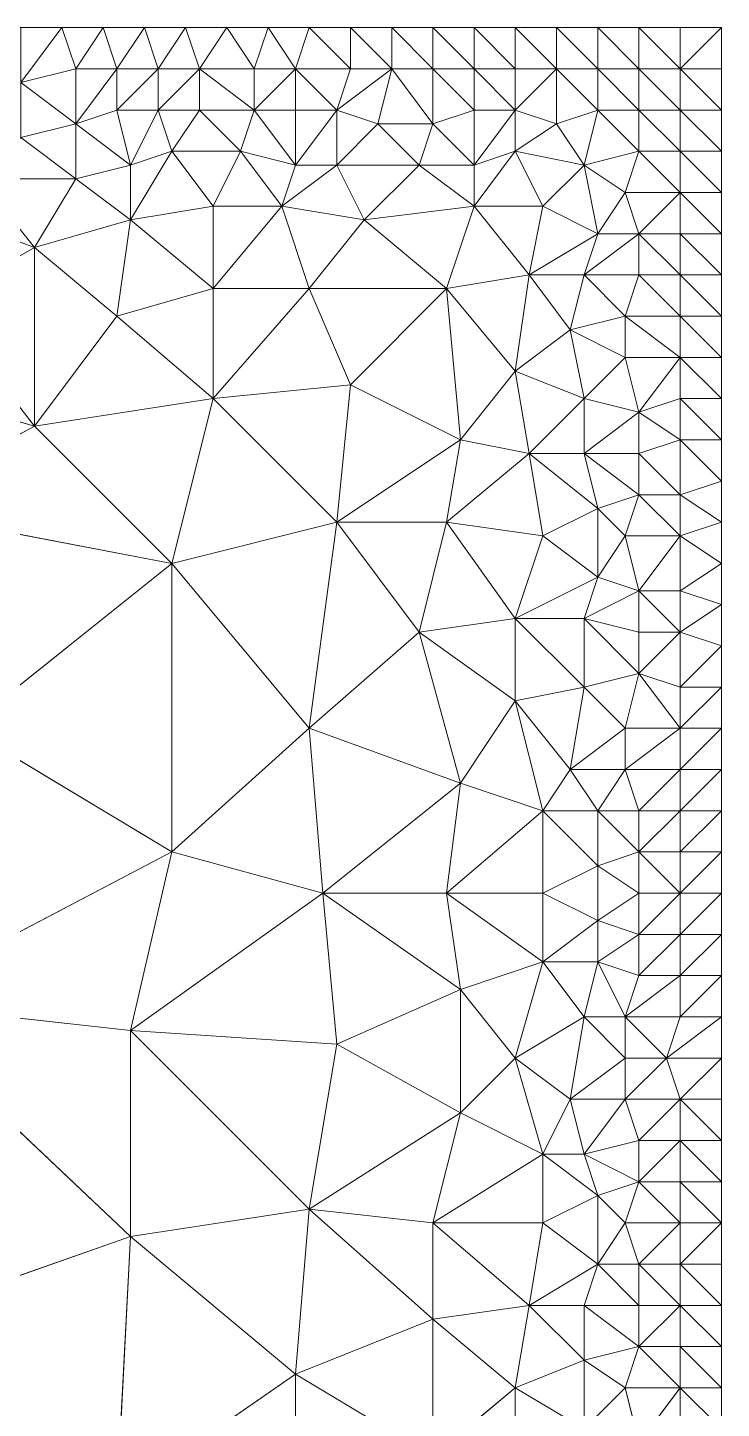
# Model space of a CAD drawing. Header units: metres. Extents: x 0 to 8, y 0 to 4.
# Drawn here: x 7.495 to 8, y 2.995 to 4 of the extents above; entities that cross this region are included whole.
import ezdxf

# ---------------------------------------------------------------- set-up
doc = ezdxf.new("R2010")
doc.units = ezdxf.units.M
doc.header["$MEASUREMENT"] = 0
doc.layers.add('losas-1', color=7, linetype='Continuous', lineweight=0)

msp = doc.modelspace()

# ---------------------------------------------------------------- linework, layer by layer
at = {"layer": 'losas-1'}
for p, q in [((8, 4), (6, 4)), ((7.49, 3.96), (7.52, 4)), ((7.52, 4), (7.53, 3.97)), ((7.53, 3.97), (7.55, 4)), ((7.55, 4), (7.56, 3.97)), ((7.56, 3.97), (7.58, 4)), ((7.58, 4), (7.59, 3.97)), ((7.59, 3.97), (7.61, 4)), ((7.61, 4), (7.62, 3.97)), ((7.62, 3.97), (7.64, 4)), ((7.64, 4), (7.66, 3.97)), ((7.67, 4), (7.66, 3.97)), ((7.67, 4), (7.69, 3.97)), ((7.7, 4), (7.69, 3.97)), ((7.73, 3.97), (7.7, 4)), ((7.76, 3.97), (7.73, 4)), ((7.73, 4), (7.73, 3.97)), ((7.79, 3.97), (7.76, 4)), ((7.76, 4), (7.76, 3.97)), ((7.82, 3.97), (7.79, 4)), ((7.79, 4), (7.79, 3.97)), ((7.85, 3.97), (7.82, 4)), ((7.82, 4), (7.82, 3.97)), ((7.88, 3.97), (7.85, 4)), ((7.85, 4), (7.85, 3.97)), ((7.91, 3.97), (7.88, 4)), ((7.88, 4), (7.88, 3.97)), ((7.94, 3.97), (7.91, 4)), ((7.91, 4), (7.91, 3.97)), ((7.97, 3.97), (7.94, 4)), ((7.94, 4), (7.94, 3.97)), ((7.97, 3.97), (8, 4)), ((7.97, 4), (7.97, 3.97)), ((8, 0), (8, 4)), ((7.49, 3.96), (7.53, 3.97)), ((7.53, 3.97), (7.56, 3.97)), ((7.53, 3.93), (7.53, 3.97)), ((7.56, 3.97), (7.53, 3.93)), ((7.56, 3.97), (7.59, 3.97)), ((7.56, 3.94), (7.56, 3.97)), ((7.59, 3.97), (7.56, 3.94)), ((7.59, 3.97), (7.62, 3.97)), ((7.59, 3.94), (7.59, 3.97)), ((7.62, 3.97), (7.59, 3.94)), ((7.62, 3.97), (7.66, 3.97)), ((7.62, 3.94), (7.62, 3.97)), ((7.62, 3.97), (7.66, 3.94)), ((7.66, 3.97), (7.69, 3.97)), ((7.66, 3.94), (7.66, 3.97)), ((7.69, 3.97), (7.66, 3.94)), ((7.69, 3.97), (7.73, 3.97)), ((7.69, 3.94), (7.69, 3.97)), ((7.69, 3.97), (7.72, 3.94)), ((7.72, 3.94), (7.73, 3.97)), ((7.76, 3.97), (7.72, 3.94)), ((7.73, 3.97), (7.76, 3.97)), ((7.75, 3.93), (7.76, 3.97)), ((7.76, 3.97), (7.79, 3.97)), ((7.76, 3.97), (7.79, 3.93)), ((7.79, 3.97), (7.82, 3.97)), ((7.79, 3.93), (7.79, 3.97)), ((7.79, 3.97), (7.82, 3.94)), ((7.82, 3.97), (7.85, 3.97)), ((7.82, 3.94), (7.82, 3.97)), ((7.82, 3.97), (7.85, 3.94)), ((7.85, 3.97), (7.88, 3.97)), ((7.85, 3.94), (7.85, 3.97)), ((7.88, 3.97), (7.85, 3.94)), ((7.88, 3.97), (7.91, 3.97)), ((7.88, 3.93), (7.88, 3.97)), ((7.88, 3.97), (7.91, 3.94)), ((7.91, 3.97), (7.94, 3.97)), ((7.91, 3.94), (7.91, 3.97)), ((7.91, 3.97), (7.94, 3.94)), ((7.94, 3.97), (7.97, 3.97)), ((7.94, 3.94), (7.94, 3.97)), ((7.94, 3.97), (7.97, 3.94)), ((8, 3.97), (7.97, 3.97)), ((7.97, 3.97), (8, 3.94)), ((7.97, 3.97), (7.97, 3.94)), ((7.49, 3.96), (7.53, 3.93)), ((7.56, 3.94), (7.53, 3.93)), ((7.57, 3.9), (7.56, 3.94)), ((7.59, 3.94), (7.56, 3.94)), ((7.59, 3.94), (7.57, 3.9)), ((7.6, 3.91), (7.59, 3.94)), ((7.62, 3.94), (7.59, 3.94)), ((7.62, 3.94), (7.6, 3.91)), ((7.65, 3.91), (7.62, 3.94)), ((7.66, 3.94), (7.62, 3.94)), ((7.65, 3.91), (7.66, 3.94)), ((7.66, 3.94), (7.69, 3.9)), ((7.69, 3.94), (7.66, 3.94)), ((7.69, 3.9), (7.69, 3.94)), ((7.72, 3.94), (7.69, 3.9)), ((7.72, 3.94), (7.69, 3.94)), ((7.72, 3.9), (7.72, 3.94)), ((7.75, 3.93), (7.72, 3.94)), ((7.82, 3.94), (7.79, 3.93)), ((7.82, 3.9), (7.82, 3.94)), ((7.85, 3.94), (7.82, 3.9)), ((7.85, 3.94), (7.82, 3.94)), ((7.85, 3.91), (7.85, 3.94)), ((7.88, 3.93), (7.85, 3.94)), ((7.91, 3.94), (7.88, 3.93)), ((7.91, 3.94), (7.9, 3.9)), ((7.91, 3.94), (7.94, 3.91)), ((7.94, 3.94), (7.91, 3.94)), ((7.94, 3.91), (7.94, 3.94)), ((7.94, 3.94), (7.97, 3.91)), ((7.97, 3.94), (7.94, 3.94)), ((8, 3.94), (7.97, 3.94)), ((7.97, 3.94), (8, 3.91)), ((7.97, 3.94), (7.97, 3.91)), ((7.53, 3.93), (7.49, 3.92)), ((7.53, 3.93), (7.57, 3.9)), ((7.53, 3.93), (7.53, 3.89)), ((7.75, 3.93), (7.72, 3.9)), ((7.78, 3.9), (7.75, 3.93)), ((7.79, 3.93), (7.75, 3.93)), ((7.79, 3.93), (7.78, 3.9)), ((7.79, 3.93), (7.82, 3.9)), ((7.88, 3.93), (7.85, 3.91)), ((7.9, 3.9), (7.88, 3.93)), ((7.53, 3.89), (7.49, 3.92)), ((7.6, 3.91), (7.57, 3.86)), ((7.6, 3.91), (7.57, 3.9)), ((7.63, 3.87), (7.6, 3.91)), ((7.6, 3.91), (7.65, 3.91)), ((7.65, 3.91), (7.63, 3.87)), ((7.68, 3.87), (7.65, 3.91)), ((7.69, 3.9), (7.65, 3.91)), ((7.85, 3.91), (7.82, 3.87)), ((7.85, 3.91), (7.82, 3.9)), ((7.87, 3.87), (7.85, 3.91)), ((7.85, 3.91), (7.9, 3.9)), ((7.9, 3.9), (7.94, 3.91)), ((7.94, 3.91), (7.93, 3.88)), ((7.94, 3.91), (7.97, 3.88)), ((7.97, 3.91), (7.94, 3.91)), ((8, 3.91), (7.97, 3.91)), ((7.97, 3.91), (8, 3.88)), ((7.97, 3.91), (7.97, 3.88)), ((7.57, 3.9), (7.53, 3.89)), ((7.57, 3.9), (7.57, 3.86)), ((7.68, 3.87), (7.69, 3.9)), ((7.72, 3.9), (7.68, 3.87)), ((7.72, 3.9), (7.69, 3.9)), ((7.74, 3.86), (7.72, 3.9)), ((7.72, 3.9), (7.78, 3.9)), ((7.78, 3.9), (7.74, 3.86)), ((7.82, 3.87), (7.78, 3.9)), ((7.82, 3.9), (7.78, 3.9)), ((7.82, 3.9), (7.82, 3.87)), ((7.9, 3.9), (7.87, 3.87)), ((7.93, 3.88), (7.9, 3.9)), ((7.9, 3.9), (7.91, 3.85)), ((7.5, 3.84), (7.46, 3.89)), ((7.46, 3.89), (7.53, 3.89)), ((7.53, 3.89), (7.5, 3.84)), ((7.57, 3.86), (7.53, 3.89)), ((7.93, 3.88), (7.91, 3.85)), ((7.94, 3.85), (7.93, 3.88)), ((7.97, 3.88), (7.93, 3.88)), ((7.97, 3.88), (7.94, 3.85)), ((8, 3.88), (7.97, 3.88)), ((7.97, 3.88), (8, 3.85)), ((7.97, 3.88), (7.97, 3.85)), ((7.5, 3.84), (7.42, 3.87)), ((7.63, 3.87), (7.57, 3.86)), ((7.63, 3.81), (7.63, 3.87)), ((7.68, 3.87), (7.63, 3.81)), ((7.68, 3.87), (7.63, 3.87)), ((7.7, 3.81), (7.68, 3.87)), ((7.74, 3.86), (7.68, 3.87)), ((7.82, 3.87), (7.74, 3.86)), ((7.82, 3.87), (7.8, 3.81)), ((7.82, 3.87), (7.86, 3.82)), ((7.87, 3.87), (7.82, 3.87)), ((7.86, 3.82), (7.87, 3.87)), ((7.91, 3.85), (7.87, 3.87)), ((7.57, 3.86), (7.5, 3.84)), ((7.57, 3.86), (7.56, 3.79)), ((7.57, 3.86), (7.63, 3.81)), ((7.74, 3.86), (7.7, 3.81)), ((7.8, 3.81), (7.74, 3.86)), ((7.91, 3.85), (7.86, 3.82)), ((7.9, 3.82), (7.91, 3.85)), ((7.94, 3.85), (7.9, 3.82)), ((7.94, 3.85), (7.91, 3.85)), ((7.94, 3.82), (7.94, 3.85)), ((7.94, 3.85), (7.97, 3.82)), ((7.97, 3.85), (7.94, 3.85)), ((8, 3.85), (7.97, 3.85)), ((7.97, 3.85), (8, 3.82)), ((7.97, 3.85), (7.97, 3.82)), ((7.5, 3.84), (7.43, 3.8)), ((7.56, 3.79), (7.5, 3.84)), ((7.5, 3.84), (7.5, 3.71)), ((7.8, 3.81), (7.86, 3.82)), ((7.86, 3.82), (7.85, 3.75)), ((7.89, 3.78), (7.86, 3.82)), ((7.9, 3.82), (7.86, 3.82)), ((7.89, 3.78), (7.9, 3.82)), ((7.9, 3.82), (7.93, 3.79)), ((7.94, 3.82), (7.9, 3.82)), ((7.93, 3.79), (7.94, 3.82)), ((7.94, 3.82), (7.97, 3.79)), ((7.97, 3.82), (7.94, 3.82)), ((8, 3.82), (7.97, 3.82)), ((7.97, 3.82), (8, 3.79)), ((7.97, 3.82), (7.97, 3.79)), ((7.56, 3.79), (7.63, 3.81)), ((7.63, 3.81), (7.7, 3.81)), ((7.7, 3.81), (7.63, 3.73)), ((7.63, 3.81), (7.63, 3.73)), ((7.73, 3.74), (7.7, 3.81)), ((7.7, 3.81), (7.8, 3.81)), ((7.8, 3.81), (7.73, 3.74)), ((7.85, 3.75), (7.8, 3.81)), ((7.8, 3.81), (7.81, 3.7)), ((7.5, 3.71), (7.43, 3.8)), ((7.56, 3.79), (7.5, 3.71)), ((7.63, 3.73), (7.56, 3.79)), ((7.93, 3.79), (7.89, 3.78)), ((7.93, 3.79), (7.97, 3.76)), ((7.97, 3.79), (7.93, 3.79)), ((7.93, 3.79), (7.93, 3.76)), ((8, 3.79), (7.97, 3.79)), ((7.97, 3.79), (8, 3.76)), ((7.97, 3.79), (7.97, 3.76)), ((7.89, 3.78), (7.85, 3.75)), ((7.93, 3.76), (7.89, 3.78)), ((7.89, 3.78), (7.9, 3.73)), ((7.93, 3.76), (7.9, 3.73)), ((7.94, 3.72), (7.93, 3.76)), ((7.97, 3.76), (7.93, 3.76)), ((7.97, 3.76), (7.94, 3.72)), ((8, 3.76), (7.97, 3.76)), ((7.97, 3.76), (8, 3.73)), ((7.97, 3.76), (7.97, 3.73)), ((7.5, 3.71), (7.36, 3.75)), ((7.85, 3.75), (7.81, 3.7)), ((7.86, 3.69), (7.85, 3.75)), ((7.9, 3.73), (7.85, 3.75)), ((7.73, 3.74), (7.63, 3.73)), ((7.72, 3.64), (7.73, 3.74)), ((7.81, 3.7), (7.73, 3.74)), ((7.63, 3.73), (7.5, 3.71)), ((7.63, 3.73), (7.6, 3.61)), ((7.63, 3.73), (7.72, 3.64)), ((7.9, 3.73), (7.86, 3.69)), ((7.9, 3.69), (7.9, 3.73)), ((7.94, 3.72), (7.9, 3.73)), ((7.97, 3.73), (7.94, 3.72)), ((8, 3.73), (7.97, 3.73)), ((7.97, 3.73), (8, 3.7)), ((7.97, 3.73), (7.97, 3.7)), ((7.94, 3.72), (7.9, 3.69)), ((7.94, 3.69), (7.94, 3.72)), ((7.94, 3.72), (7.97, 3.7)), ((7.5, 3.71), (7.39, 3.65)), ((7.6, 3.61), (7.5, 3.71)), ((7.81, 3.7), (7.72, 3.64)), ((7.8, 3.64), (7.81, 3.7)), ((7.86, 3.69), (7.81, 3.7)), ((7.97, 3.7), (7.94, 3.69)), ((8, 3.7), (7.97, 3.7)), ((7.97, 3.7), (8, 3.67)), ((7.97, 3.7), (7.97, 3.66)), ((7.86, 3.69), (7.8, 3.64)), ((7.87, 3.63), (7.86, 3.69)), ((7.91, 3.65), (7.86, 3.69)), ((7.9, 3.69), (7.86, 3.69)), ((7.91, 3.65), (7.9, 3.69)), ((7.9, 3.69), (7.94, 3.66)), ((7.94, 3.69), (7.9, 3.69)), ((7.94, 3.66), (7.94, 3.69)), ((7.94, 3.69), (7.97, 3.66)), ((8, 3.67), (7.97, 3.66)), ((7.94, 3.66), (7.91, 3.65)), ((7.93, 3.63), (7.94, 3.66)), ((7.94, 3.66), (7.97, 3.63)), ((7.97, 3.66), (7.94, 3.66)), ((7.97, 3.66), (8, 3.64)), ((7.97, 3.66), (7.97, 3.63)), ((7.39, 3.65), (7.6, 3.61)), ((7.91, 3.65), (7.87, 3.63)), ((7.93, 3.63), (7.91, 3.65)), ((7.91, 3.65), (7.91, 3.6)), ((7.6, 3.61), (7.72, 3.64)), ((7.72, 3.64), (7.7, 3.49)), ((7.78, 3.56), (7.72, 3.64)), ((7.8, 3.64), (7.72, 3.64)), ((7.78, 3.56), (7.8, 3.64)), ((7.8, 3.64), (7.85, 3.57)), ((7.87, 3.63), (7.8, 3.64)), ((8, 3.64), (7.97, 3.63)), ((7.85, 3.57), (7.87, 3.63)), ((7.91, 3.6), (7.87, 3.63)), ((7.93, 3.63), (7.91, 3.6)), ((7.94, 3.59), (7.93, 3.63)), ((7.97, 3.63), (7.93, 3.63)), ((7.97, 3.63), (7.94, 3.59)), ((7.97, 3.63), (8, 3.61)), ((7.97, 3.63), (7.97, 3.59)), ((7.6, 3.61), (7.45, 3.49)), ((7.7, 3.49), (7.6, 3.61)), ((7.6, 3.61), (7.6, 3.4)), ((8, 3.61), (7.97, 3.59)), ((7.91, 3.6), (7.85, 3.57)), ((7.9, 3.57), (7.91, 3.6)), ((7.94, 3.59), (7.91, 3.6)), ((7.94, 3.59), (7.9, 3.57)), ((7.94, 3.56), (7.94, 3.59)), ((7.94, 3.59), (7.97, 3.56)), ((7.97, 3.59), (7.94, 3.59)), ((8, 3.58), (7.97, 3.59)), ((7.97, 3.59), (7.97, 3.56)), ((8, 3.58), (7.97, 3.56)), ((7.85, 3.57), (7.78, 3.56)), ((7.85, 3.57), (7.85, 3.51)), ((7.9, 3.52), (7.85, 3.57)), ((7.9, 3.57), (7.85, 3.57)), ((7.9, 3.52), (7.9, 3.57)), ((7.9, 3.57), (7.94, 3.53)), ((7.94, 3.56), (7.9, 3.57)), ((7.78, 3.56), (7.7, 3.49)), ((7.85, 3.51), (7.78, 3.56)), ((7.78, 3.56), (7.81, 3.45)), ((7.94, 3.53), (7.94, 3.56)), ((7.97, 3.56), (7.94, 3.53)), ((7.97, 3.56), (7.94, 3.56)), ((8, 3.55), (7.97, 3.56)), ((7.97, 3.56), (7.97, 3.52)), ((7.97, 3.52), (8, 3.55)), ((7.94, 3.53), (7.9, 3.52)), ((7.93, 3.49), (7.94, 3.53)), ((7.94, 3.53), (7.97, 3.49)), ((7.97, 3.52), (7.94, 3.53)), ((7.9, 3.52), (7.85, 3.51)), ((7.9, 3.52), (7.89, 3.46)), ((7.93, 3.49), (7.9, 3.52)), ((7.97, 3.49), (8, 3.52)), ((8, 3.52), (7.97, 3.52)), ((7.97, 3.52), (7.97, 3.49)), ((7.85, 3.51), (7.81, 3.45)), ((7.87, 3.43), (7.85, 3.51)), ((7.89, 3.46), (7.85, 3.51)), ((7.6, 3.4), (7.45, 3.49)), ((7.7, 3.49), (7.6, 3.4)), ((7.71, 3.37), (7.7, 3.49)), ((7.81, 3.45), (7.7, 3.49)), ((7.93, 3.49), (7.89, 3.46)), ((7.93, 3.46), (7.93, 3.49)), ((7.97, 3.49), (7.93, 3.46)), ((7.97, 3.49), (7.93, 3.49)), ((7.97, 3.46), (8, 3.49)), ((8, 3.49), (7.97, 3.49)), ((7.97, 3.49), (7.97, 3.46)), ((7.87, 3.43), (7.89, 3.46)), ((7.91, 3.43), (7.89, 3.46)), ((7.93, 3.46), (7.89, 3.46)), ((7.93, 3.46), (7.91, 3.43)), ((7.94, 3.43), (7.93, 3.46)), ((7.97, 3.46), (7.93, 3.46)), ((7.97, 3.46), (7.94, 3.43)), ((7.97, 3.43), (8, 3.46)), ((8, 3.46), (7.97, 3.46)), ((7.97, 3.46), (7.97, 3.43)), ((7.81, 3.45), (7.71, 3.37)), ((7.81, 3.45), (7.8, 3.37)), ((7.87, 3.43), (7.81, 3.45)), ((7.87, 3.43), (7.8, 3.37)), ((7.87, 3.37), (7.87, 3.43)), ((7.91, 3.39), (7.87, 3.43)), ((7.91, 3.43), (7.87, 3.43)), ((7.91, 3.39), (7.91, 3.43)), ((7.91, 3.43), (7.94, 3.4)), ((7.94, 3.43), (7.91, 3.43)), ((7.94, 3.4), (7.94, 3.43)), ((7.97, 3.43), (7.94, 3.4)), ((7.97, 3.43), (7.94, 3.43)), ((7.97, 3.4), (8, 3.43)), ((8, 3.43), (7.97, 3.43)), ((7.97, 3.43), (7.97, 3.4)), ((7.6, 3.4), (7.39, 3.29)), ((7.6, 3.4), (7.57, 3.27)), ((7.71, 3.37), (7.6, 3.4)), ((7.94, 3.4), (7.91, 3.39)), ((7.94, 3.37), (7.94, 3.4)), ((7.94, 3.4), (7.97, 3.37)), ((7.97, 3.4), (7.94, 3.4)), ((7.97, 3.37), (8, 3.4)), ((8, 3.4), (7.97, 3.4)), ((7.97, 3.4), (7.97, 3.37)), ((7.91, 3.39), (7.87, 3.37)), ((7.94, 3.37), (7.91, 3.39)), ((7.91, 3.39), (7.91, 3.35)), ((7.71, 3.37), (7.57, 3.27)), ((7.72, 3.26), (7.71, 3.37)), ((7.81, 3.3), (7.71, 3.37)), ((7.8, 3.37), (7.71, 3.37)), ((7.8, 3.37), (7.87, 3.32)), ((7.87, 3.37), (7.8, 3.37)), ((7.8, 3.37), (7.81, 3.3)), ((7.87, 3.32), (7.87, 3.37)), ((7.91, 3.35), (7.87, 3.37)), ((7.94, 3.37), (7.91, 3.35)), ((7.94, 3.34), (7.94, 3.37)), ((7.97, 3.37), (7.94, 3.34)), ((7.97, 3.37), (7.94, 3.37)), ((7.97, 3.34), (8, 3.37)), ((8, 3.37), (7.97, 3.37)), ((7.97, 3.37), (7.97, 3.34)), ((7.91, 3.35), (7.87, 3.32)), ((7.91, 3.32), (7.91, 3.35)), ((7.94, 3.34), (7.91, 3.35)), ((7.94, 3.34), (7.91, 3.32)), ((7.94, 3.31), (7.94, 3.34)), ((7.97, 3.34), (7.94, 3.31)), ((7.97, 3.34), (7.94, 3.34)), ((7.97, 3.31), (8, 3.34)), ((8, 3.34), (7.97, 3.34)), ((7.97, 3.34), (7.97, 3.31)), ((7.81, 3.3), (7.87, 3.32)), ((7.87, 3.32), (7.85, 3.25)), ((7.9, 3.28), (7.87, 3.32)), ((7.91, 3.32), (7.87, 3.32)), ((7.91, 3.32), (7.9, 3.28)), ((7.91, 3.32), (7.93, 3.28)), ((7.94, 3.31), (7.91, 3.32)), ((7.93, 3.28), (7.94, 3.31)), ((7.97, 3.31), (7.93, 3.28)), ((7.97, 3.31), (7.94, 3.31)), ((7.97, 3.28), (8, 3.31)), ((8, 3.31), (7.97, 3.31)), ((7.97, 3.31), (7.97, 3.28)), ((7.81, 3.3), (7.72, 3.26)), ((7.85, 3.25), (7.81, 3.3)), ((7.81, 3.3), (7.81, 3.21)), ((7.57, 3.12), (7.39, 3.29)), ((7.57, 3.27), (7.39, 3.29)), ((7.9, 3.28), (7.85, 3.25)), ((7.9, 3.28), (7.89, 3.22)), ((7.9, 3.28), (7.93, 3.28)), ((7.93, 3.25), (7.9, 3.28)), ((7.93, 3.28), (7.96, 3.25)), ((7.97, 3.28), (7.93, 3.28)), ((7.93, 3.28), (7.93, 3.25)), ((7.96, 3.25), (8, 3.28)), ((7.97, 3.28), (7.96, 3.25)), ((8, 3.28), (7.97, 3.28)), ((7.57, 3.27), (7.7, 3.14)), ((7.72, 3.26), (7.57, 3.27)), ((7.57, 3.27), (7.57, 3.12)), ((7.7, 3.14), (7.72, 3.26)), ((7.81, 3.21), (7.72, 3.26)), ((7.85, 3.25), (7.81, 3.21)), ((7.87, 3.18), (7.85, 3.25)), ((7.89, 3.22), (7.85, 3.25)), ((7.93, 3.25), (7.89, 3.22)), ((7.96, 3.25), (7.93, 3.22)), ((7.96, 3.25), (7.93, 3.25)), ((7.93, 3.25), (7.93, 3.22)), ((7.97, 3.22), (7.96, 3.25)), ((8, 3.25), (7.96, 3.25)), ((7.97, 3.22), (8, 3.25)), ((7.87, 3.18), (7.89, 3.22)), ((7.93, 3.22), (7.89, 3.22)), ((7.89, 3.22), (7.9, 3.18)), ((7.93, 3.22), (7.9, 3.18)), ((7.94, 3.19), (7.93, 3.22)), ((7.97, 3.22), (7.93, 3.22)), ((7.97, 3.22), (7.94, 3.19)), ((7.97, 3.19), (7.97, 3.22)), ((8, 3.22), (7.97, 3.22)), ((7.97, 3.22), (8, 3.19)), ((7.81, 3.21), (7.7, 3.14)), ((7.81, 3.21), (7.79, 3.13)), ((7.87, 3.18), (7.81, 3.21)), ((7.94, 3.19), (7.9, 3.18)), ((7.94, 3.16), (7.94, 3.19)), ((7.97, 3.19), (7.94, 3.16)), ((7.97, 3.19), (7.94, 3.19)), ((7.97, 3.16), (7.97, 3.19)), ((8, 3.19), (7.97, 3.19)), ((7.97, 3.19), (8, 3.16)), ((7.87, 3.18), (7.79, 3.13)), ((7.87, 3.13), (7.87, 3.18)), ((7.91, 3.15), (7.87, 3.18)), ((7.9, 3.18), (7.87, 3.18)), ((7.9, 3.18), (7.94, 3.16)), ((7.9, 3.18), (7.91, 3.15)), ((7.91, 3.15), (7.94, 3.16)), ((7.93, 3.13), (7.94, 3.16)), ((7.94, 3.16), (7.97, 3.16)), ((7.94, 3.16), (7.97, 3.13)), ((8, 3.16), (7.97, 3.16)), ((7.97, 3.16), (8, 3.13)), ((7.97, 3.16), (7.97, 3.13)), ((7.91, 3.15), (7.87, 3.13)), ((7.93, 3.13), (7.91, 3.15)), ((7.91, 3.15), (7.91, 3.1)), ((7.57, 3.12), (7.7, 3.14)), ((7.7, 3.14), (7.69, 3.02)), ((7.79, 3.06), (7.7, 3.14)), ((7.79, 3.13), (7.7, 3.14)), ((7.79, 3.13), (7.86, 3.07)), ((7.87, 3.13), (7.79, 3.13)), ((7.79, 3.13), (7.79, 3.06)), ((7.86, 3.07), (7.87, 3.13)), ((7.91, 3.1), (7.87, 3.13)), ((7.93, 3.13), (7.91, 3.1)), ((7.94, 3.1), (7.93, 3.13)), ((7.97, 3.13), (7.93, 3.13)), ((7.97, 3.13), (7.94, 3.1)), ((7.97, 3.1), (8, 3.13)), ((8, 3.13), (7.97, 3.13)), ((7.97, 3.13), (7.97, 3.1)), ((7.57, 3.12), (7.37, 3.05)), ((7.57, 3.12), (7.56, 2.93)), ((7.69, 3.02), (7.57, 3.12)), ((7.91, 3.1), (7.86, 3.07)), ((7.91, 3.1), (7.9, 3.07)), ((7.91, 3.1), (7.94, 3.07)), ((7.94, 3.1), (7.91, 3.1)), ((7.94, 3.07), (7.94, 3.1)), ((7.94, 3.1), (7.97, 3.07)), ((7.97, 3.1), (7.94, 3.1)), ((8, 3.1), (7.97, 3.1)), ((7.97, 3.1), (8, 3.07)), ((7.97, 3.1), (7.97, 3.07)), ((7.79, 3.06), (7.86, 3.07)), ((7.86, 3.07), (7.85, 3.01)), ((7.9, 3.03), (7.86, 3.07)), ((7.9, 3.07), (7.86, 3.07)), ((7.9, 3.07), (7.94, 3.07)), ((7.9, 3.03), (7.9, 3.07)), ((7.9, 3.07), (7.94, 3.04)), ((7.94, 3.04), (7.94, 3.07)), ((7.97, 3.07), (7.94, 3.04)), ((7.97, 3.07), (7.94, 3.07)), ((8, 3.07), (7.97, 3.07)), ((7.97, 3.07), (8, 3.04)), ((7.97, 3.07), (7.97, 3.04)), ((7.79, 3.06), (7.69, 3.02)), ((7.85, 3.01), (7.79, 3.06)), ((7.79, 3.06), (7.79, 2.96)), ((7.94, 3.04), (7.9, 3.03)), ((7.94, 3.04), (7.93, 3.01)), ((7.94, 3.04), (7.97, 3.01)), ((7.97, 3.04), (7.94, 3.04)), ((8, 3.04), (7.97, 3.04)), ((7.97, 3.04), (8, 3.01)), ((7.97, 3.04), (7.97, 3.01)), ((7.9, 3.03), (7.85, 3.01)), ((7.93, 3.01), (7.9, 3.03)), ((7.9, 3.03), (7.9, 2.98)), ((7.69, 3.02), (7.56, 2.93)), ((7.69, 2.89), (7.69, 3.02)), ((7.79, 2.96), (7.69, 3.02)), ((7.85, 3.01), (7.79, 2.96)), ((7.85, 2.94), (7.85, 3.01)), ((7.9, 2.98), (7.85, 3.01)), ((7.93, 3.01), (7.9, 2.98)), ((7.94, 2.97), (7.93, 3.01)), ((7.97, 3.01), (7.93, 3.01)), ((7.97, 3.01), (7.94, 2.97)), ((8, 3.01), (7.97, 3.01)), ((7.97, 3.01), (8, 2.98)), ((7.97, 3.01), (7.97, 2.98))]:
    msp.add_line(p, q, dxfattribs=at)
for points, invisible_edges in [([(7.52, 4), (7.49, 4), (7.49, 3.96)], 1), ([(7.55, 4), (7.52, 4), (7.53, 3.97)], 1), ([(7.58, 4), (7.55, 4), (7.56, 3.97)], 1), ([(7.61, 4), (7.58, 4), (7.59, 3.97)], 1), ([(7.62, 3.97), (7.64, 4), (7.61, 4)], 2), ([(7.67, 4), (7.64, 4), (7.66, 3.97)], 1), ([(7.69, 3.97), (7.7, 4), (7.67, 4)], 2), ([(7.73, 4), (7.7, 4), (7.73, 3.97)], 1), ([(7.76, 4), (7.73, 4), (7.76, 3.97)], 1), ([(7.79, 4), (7.76, 4), (7.79, 3.97)], 1), ([(7.82, 4), (7.79, 4), (7.82, 3.97)], 1), ([(7.85, 4), (7.82, 4), (7.85, 3.97)], 1), ([(7.88, 4), (7.85, 4), (7.88, 3.97)], 1), ([(7.91, 4), (7.88, 4), (7.91, 3.97)], 1), ([(7.94, 4), (7.91, 4), (7.94, 3.97)], 1), ([(7.97, 4), (7.94, 4), (7.97, 3.97)], 1), ([(7.97, 3.97), (8, 4), (7.97, 4)], 2), ([(8, 3.97), (8, 4), (7.97, 3.97)], 1), ([(8, 3.94), (8, 3.97), (7.97, 3.97)], 1), ([(8, 3.91), (8, 3.94), (7.97, 3.94)], 1), ([(8, 3.88), (8, 3.91), (7.97, 3.91)], 1), ([(8, 3.85), (8, 3.88), (7.97, 3.88)], 1), ([(8, 3.82), (8, 3.85), (7.97, 3.85)], 1), ([(8, 3.79), (8, 3.82), (7.97, 3.82)], 1), ([(8, 3.76), (8, 3.79), (7.97, 3.79)], 1), ([(8, 3.73), (8, 3.76), (7.97, 3.76)], 1), ([(8, 3.7), (8, 3.73), (7.97, 3.73)], 1), ([(8, 3.67), (8, 3.7), (7.97, 3.7)], 1), ([(8, 3.64), (8, 3.67), (7.97, 3.66)], 1), ([(7.97, 3.63), (8, 3.61), (8, 3.64)], 2), ([(8, 3.58), (8, 3.61), (7.97, 3.59)], 1), ([(7.97, 3.56), (8, 3.55), (8, 3.58)], 2), ([(8, 3.52), (8, 3.55), (7.97, 3.52)], 1), ([(8, 3.49), (8, 3.52), (7.97, 3.49)], 1), ([(8, 3.46), (8, 3.49), (7.97, 3.46)], 1), ([(8, 3.43), (8, 3.46), (7.97, 3.43)], 1), ([(8, 3.4), (8, 3.43), (7.97, 3.4)], 1), ([(8, 3.37), (8, 3.4), (7.97, 3.37)], 1), ([(8, 3.34), (8, 3.37), (7.97, 3.34)], 1), ([(8, 3.31), (8, 3.34), (7.97, 3.31)], 1), ([(8, 3.28), (8, 3.31), (7.97, 3.28)], 1), ([(8, 3.25), (8, 3.28), (7.96, 3.25)], 1), ([(8, 3.22), (8, 3.25), (7.97, 3.22)], 1), ([(8, 3.19), (8, 3.22), (7.97, 3.22)], 1), ([(8, 3.16), (8, 3.19), (7.97, 3.19)], 1), ([(8, 3.13), (8, 3.16), (7.97, 3.16)], 1), ([(8, 3.1), (8, 3.13), (7.97, 3.1)], 1), ([(8, 3.07), (8, 3.1), (7.97, 3.1)], 1), ([(8, 3.04), (8, 3.07), (7.97, 3.07)], 1), ([(8, 3.01), (8, 3.04), (7.97, 3.04)], 1), ([(8, 2.98), (8, 3.01), (7.97, 3.01)], 1)]:
    msp.add_3dface(points, dxfattribs=dict(at, invisible_edges=invisible_edges))
for points in [[(7.52, 4), (7.49, 3.96), (7.53, 3.97)], [(7.55, 4), (7.53, 3.97), (7.56, 3.97)], [(7.58, 4), (7.56, 3.97), (7.59, 3.97)], [(7.61, 4), (7.59, 3.97), (7.62, 3.97)], [(7.66, 3.97), (7.64, 4), (7.62, 3.97)], [(7.69, 3.97), (7.67, 4), (7.66, 3.97)], [(7.73, 3.97), (7.7, 4), (7.69, 3.97)], [(7.76, 3.97), (7.73, 4), (7.73, 3.97)], [(7.79, 3.97), (7.76, 4), (7.76, 3.97)], [(7.82, 3.97), (7.79, 4), (7.79, 3.97)], [(7.85, 3.97), (7.82, 4), (7.82, 3.97)], [(7.88, 3.97), (7.85, 4), (7.85, 3.97)], [(7.91, 3.97), (7.88, 4), (7.88, 3.97)], [(7.94, 3.97), (7.91, 4), (7.91, 3.97)], [(7.97, 3.97), (7.94, 4), (7.94, 3.97)], [(7.49, 3.96), (7.53, 3.93), (7.53, 3.97)], [(7.53, 3.93), (7.56, 3.94), (7.56, 3.97)], [(7.53, 3.93), (7.56, 3.97), (7.53, 3.97)], [(7.56, 3.94), (7.59, 3.94), (7.59, 3.97)], [(7.56, 3.94), (7.59, 3.97), (7.56, 3.97)], [(7.59, 3.94), (7.62, 3.94), (7.62, 3.97)], [(7.59, 3.94), (7.62, 3.97), (7.59, 3.97)], [(7.62, 3.97), (7.66, 3.94), (7.66, 3.97)], [(7.62, 3.94), (7.66, 3.94), (7.62, 3.97)], [(7.66, 3.94), (7.69, 3.94), (7.69, 3.97)], [(7.66, 3.94), (7.69, 3.97), (7.66, 3.97)], [(7.69, 3.97), (7.72, 3.94), (7.73, 3.97)], [(7.69, 3.94), (7.72, 3.94), (7.69, 3.97)], [(7.72, 3.94), (7.75, 3.93), (7.76, 3.97)], [(7.72, 3.94), (7.76, 3.97), (7.73, 3.97)], [(7.75, 3.93), (7.79, 3.93), (7.76, 3.97)], [(7.76, 3.97), (7.79, 3.93), (7.79, 3.97)], [(7.79, 3.97), (7.82, 3.94), (7.82, 3.97)], [(7.79, 3.93), (7.82, 3.94), (7.79, 3.97)], [(7.82, 3.97), (7.85, 3.94), (7.85, 3.97)], [(7.82, 3.94), (7.85, 3.94), (7.82, 3.97)], [(7.85, 3.94), (7.88, 3.93), (7.88, 3.97)], [(7.85, 3.94), (7.88, 3.97), (7.85, 3.97)], [(7.88, 3.97), (7.91, 3.94), (7.91, 3.97)], [(7.88, 3.93), (7.91, 3.94), (7.88, 3.97)], [(7.91, 3.97), (7.94, 3.94), (7.94, 3.97)], [(7.91, 3.94), (7.94, 3.94), (7.91, 3.97)], [(7.94, 3.97), (7.97, 3.94), (7.97, 3.97)], [(7.94, 3.94), (7.97, 3.94), (7.94, 3.97)], [(8, 3.94), (7.97, 3.97), (7.97, 3.94)], [(7.49, 3.92), (7.53, 3.93), (7.49, 3.96)], [(7.53, 3.93), (7.57, 3.9), (7.56, 3.94)], [(7.57, 3.9), (7.59, 3.94), (7.56, 3.94)], [(7.57, 3.9), (7.6, 3.91), (7.59, 3.94)], [(7.6, 3.91), (7.62, 3.94), (7.59, 3.94)], [(7.6, 3.91), (7.65, 3.91), (7.62, 3.94)], [(7.65, 3.91), (7.66, 3.94), (7.62, 3.94)], [(7.65, 3.91), (7.69, 3.9), (7.66, 3.94)], [(7.66, 3.94), (7.69, 3.9), (7.69, 3.94)], [(7.69, 3.9), (7.72, 3.9), (7.72, 3.94)], [(7.69, 3.9), (7.72, 3.94), (7.69, 3.94)], [(7.72, 3.9), (7.75, 3.93), (7.72, 3.94)], [(7.79, 3.93), (7.82, 3.9), (7.82, 3.94)], [(7.82, 3.9), (7.85, 3.91), (7.85, 3.94)], [(7.82, 3.9), (7.85, 3.94), (7.82, 3.94)], [(7.85, 3.91), (7.88, 3.93), (7.85, 3.94)], [(7.9, 3.9), (7.91, 3.94), (7.88, 3.93)], [(7.9, 3.9), (7.94, 3.91), (7.91, 3.94)], [(7.91, 3.94), (7.94, 3.91), (7.94, 3.94)], [(7.94, 3.94), (7.97, 3.91), (7.97, 3.94)], [(7.94, 3.91), (7.97, 3.91), (7.94, 3.94)], [(8, 3.91), (7.97, 3.94), (7.97, 3.91)], [(7.53, 3.89), (7.53, 3.93), (7.49, 3.92)], [(7.53, 3.89), (7.57, 3.9), (7.53, 3.93)], [(7.72, 3.9), (7.78, 3.9), (7.75, 3.93)], [(7.78, 3.9), (7.79, 3.93), (7.75, 3.93)], [(7.78, 3.9), (7.82, 3.9), (7.79, 3.93)], [(7.85, 3.91), (7.9, 3.9), (7.88, 3.93)], [(7.46, 3.89), (7.53, 3.89), (7.49, 3.92)], [(7.6, 3.91), (7.57, 3.86), (7.63, 3.87)], [(7.57, 3.9), (7.57, 3.86), (7.6, 3.91)], [(7.63, 3.87), (7.65, 3.91), (7.6, 3.91)], [(7.65, 3.91), (7.63, 3.87), (7.68, 3.87)], [(7.65, 3.91), (7.68, 3.87), (7.69, 3.9)], [(7.85, 3.91), (7.82, 3.87), (7.87, 3.87)], [(7.82, 3.9), (7.82, 3.87), (7.85, 3.91)], [(7.87, 3.87), (7.9, 3.9), (7.85, 3.91)], [(7.93, 3.88), (7.94, 3.91), (7.9, 3.9)], [(7.93, 3.88), (7.97, 3.88), (7.94, 3.91)], [(7.94, 3.91), (7.97, 3.88), (7.97, 3.91)], [(8, 3.88), (7.97, 3.91), (7.97, 3.88)], [(7.57, 3.86), (7.57, 3.9), (7.53, 3.89)], [(7.72, 3.9), (7.68, 3.87), (7.74, 3.86)], [(7.69, 3.9), (7.68, 3.87), (7.72, 3.9)], [(7.74, 3.86), (7.78, 3.9), (7.72, 3.9)], [(7.74, 3.86), (7.82, 3.87), (7.78, 3.9)], [(7.82, 3.87), (7.82, 3.9), (7.78, 3.9)], [(7.91, 3.85), (7.9, 3.9), (7.87, 3.87)], [(7.91, 3.85), (7.93, 3.88), (7.9, 3.9)], [(7.42, 3.87), (7.5, 3.84), (7.46, 3.89)], [(7.5, 3.84), (7.53, 3.89), (7.46, 3.89)], [(7.5, 3.84), (7.57, 3.86), (7.53, 3.89)], [(7.91, 3.85), (7.94, 3.85), (7.93, 3.88)], [(7.94, 3.85), (7.97, 3.88), (7.93, 3.88)], [(7.94, 3.85), (7.97, 3.85), (7.97, 3.88)], [(8, 3.85), (7.97, 3.88), (7.97, 3.85)], [(7.42, 3.87), (7.43, 3.8), (7.5, 3.84)], [(7.57, 3.86), (7.63, 3.81), (7.63, 3.87)], [(7.63, 3.81), (7.7, 3.81), (7.68, 3.87)], [(7.63, 3.81), (7.68, 3.87), (7.63, 3.87)], [(7.7, 3.81), (7.74, 3.86), (7.68, 3.87)], [(7.74, 3.86), (7.8, 3.81), (7.82, 3.87)], [(7.8, 3.81), (7.86, 3.82), (7.82, 3.87)], [(7.82, 3.87), (7.86, 3.82), (7.87, 3.87)], [(7.87, 3.87), (7.86, 3.82), (7.91, 3.85)], [(7.5, 3.84), (7.56, 3.79), (7.57, 3.86)], [(7.56, 3.79), (7.63, 3.81), (7.57, 3.86)], [(7.7, 3.81), (7.8, 3.81), (7.74, 3.86)], [(7.91, 3.85), (7.86, 3.82), (7.9, 3.82)], [(7.9, 3.82), (7.94, 3.82), (7.94, 3.85)], [(7.9, 3.82), (7.94, 3.85), (7.91, 3.85)], [(7.94, 3.85), (7.97, 3.82), (7.97, 3.85)], [(7.94, 3.82), (7.97, 3.82), (7.94, 3.85)], [(8, 3.82), (7.97, 3.85), (7.97, 3.82)], [(7.5, 3.71), (7.5, 3.84), (7.43, 3.8)], [(7.5, 3.71), (7.56, 3.79), (7.5, 3.84)], [(7.85, 3.75), (7.86, 3.82), (7.8, 3.81)], [(7.85, 3.75), (7.89, 3.78), (7.86, 3.82)], [(7.89, 3.78), (7.9, 3.82), (7.86, 3.82)], [(7.89, 3.78), (7.93, 3.79), (7.9, 3.82)], [(7.9, 3.82), (7.93, 3.79), (7.94, 3.82)], [(7.93, 3.79), (7.97, 3.79), (7.94, 3.82)], [(7.94, 3.82), (7.97, 3.79), (7.97, 3.82)], [(8, 3.79), (7.97, 3.82), (7.97, 3.79)], [(7.63, 3.73), (7.63, 3.81), (7.56, 3.79)], [(7.63, 3.73), (7.73, 3.74), (7.7, 3.81)], [(7.63, 3.73), (7.7, 3.81), (7.63, 3.81)], [(7.73, 3.74), (7.8, 3.81), (7.7, 3.81)], [(7.81, 3.7), (7.8, 3.81), (7.73, 3.74)], [(7.81, 3.7), (7.85, 3.75), (7.8, 3.81)], [(7.36, 3.75), (7.5, 3.71), (7.43, 3.8)], [(7.5, 3.71), (7.63, 3.73), (7.56, 3.79)], [(7.93, 3.76), (7.93, 3.79), (7.89, 3.78)], [(7.93, 3.79), (7.97, 3.76), (7.97, 3.79)], [(7.93, 3.76), (7.97, 3.76), (7.93, 3.79)], [(8, 3.76), (7.97, 3.79), (7.97, 3.76)], [(7.9, 3.73), (7.89, 3.78), (7.85, 3.75)], [(7.9, 3.73), (7.93, 3.76), (7.89, 3.78)], [(7.9, 3.73), (7.94, 3.72), (7.93, 3.76)], [(7.94, 3.72), (7.97, 3.76), (7.93, 3.76)], [(7.94, 3.72), (7.97, 3.73), (7.97, 3.76)], [(8, 3.73), (7.97, 3.76), (7.97, 3.73)], [(7.36, 3.75), (7.39, 3.65), (7.5, 3.71)], [(7.81, 3.7), (7.86, 3.69), (7.85, 3.75)], [(7.85, 3.75), (7.86, 3.69), (7.9, 3.73)], [(7.63, 3.73), (7.72, 3.64), (7.73, 3.74)], [(7.73, 3.74), (7.72, 3.64), (7.81, 3.7)], [(7.5, 3.71), (7.6, 3.61), (7.63, 3.73)], [(7.6, 3.61), (7.72, 3.64), (7.63, 3.73)], [(7.9, 3.73), (7.86, 3.69), (7.9, 3.69)], [(7.9, 3.69), (7.94, 3.72), (7.9, 3.73)], [(7.94, 3.72), (7.97, 3.7), (7.97, 3.73)], [(8, 3.7), (7.97, 3.73), (7.97, 3.7)], [(7.9, 3.69), (7.94, 3.69), (7.94, 3.72)], [(7.94, 3.69), (7.97, 3.7), (7.94, 3.72)], [(7.39, 3.65), (7.6, 3.61), (7.5, 3.71)], [(7.81, 3.7), (7.72, 3.64), (7.8, 3.64)], [(7.8, 3.64), (7.86, 3.69), (7.81, 3.7)], [(7.94, 3.69), (7.97, 3.66), (7.97, 3.7)], [(8, 3.67), (7.97, 3.7), (7.97, 3.66)], [(7.8, 3.64), (7.87, 3.63), (7.86, 3.69)], [(7.86, 3.69), (7.87, 3.63), (7.91, 3.65)], [(7.86, 3.69), (7.91, 3.65), (7.9, 3.69)], [(7.9, 3.69), (7.94, 3.66), (7.94, 3.69)], [(7.91, 3.65), (7.94, 3.66), (7.9, 3.69)], [(7.94, 3.66), (7.97, 3.66), (7.94, 3.69)], [(7.93, 3.63), (7.94, 3.66), (7.91, 3.65)], [(7.93, 3.63), (7.97, 3.63), (7.94, 3.66)], [(7.94, 3.66), (7.97, 3.63), (7.97, 3.66)], [(8, 3.64), (7.97, 3.66), (7.97, 3.63)], [(7.45, 3.49), (7.6, 3.61), (7.39, 3.65)], [(7.91, 3.6), (7.91, 3.65), (7.87, 3.63)], [(7.91, 3.6), (7.93, 3.63), (7.91, 3.65)], [(7.6, 3.61), (7.7, 3.49), (7.72, 3.64)], [(7.72, 3.64), (7.7, 3.49), (7.78, 3.56)], [(7.78, 3.56), (7.8, 3.64), (7.72, 3.64)], [(7.78, 3.56), (7.85, 3.57), (7.8, 3.64)], [(7.8, 3.64), (7.85, 3.57), (7.87, 3.63)], [(7.87, 3.63), (7.85, 3.57), (7.91, 3.6)], [(7.91, 3.6), (7.94, 3.59), (7.93, 3.63)], [(7.94, 3.59), (7.97, 3.63), (7.93, 3.63)], [(7.94, 3.59), (7.97, 3.59), (7.97, 3.63)], [(7.97, 3.59), (8, 3.61), (7.97, 3.63)], [(7.6, 3.4), (7.6, 3.61), (7.45, 3.49)], [(7.6, 3.4), (7.7, 3.49), (7.6, 3.61)], [(7.91, 3.6), (7.85, 3.57), (7.9, 3.57)], [(7.9, 3.57), (7.94, 3.59), (7.91, 3.6)], [(7.9, 3.57), (7.94, 3.56), (7.94, 3.59)], [(7.94, 3.59), (7.97, 3.56), (7.97, 3.59)], [(7.94, 3.56), (7.97, 3.56), (7.94, 3.59)], [(7.97, 3.56), (8, 3.58), (7.97, 3.59)], [(7.85, 3.51), (7.85, 3.57), (7.78, 3.56)], [(7.85, 3.57), (7.85, 3.51), (7.9, 3.52)], [(7.85, 3.57), (7.9, 3.52), (7.9, 3.57)], [(7.9, 3.57), (7.94, 3.53), (7.94, 3.56)], [(7.9, 3.52), (7.94, 3.53), (7.9, 3.57)], [(7.81, 3.45), (7.78, 3.56), (7.7, 3.49)], [(7.81, 3.45), (7.85, 3.51), (7.78, 3.56)], [(7.94, 3.53), (7.97, 3.52), (7.97, 3.56)], [(7.94, 3.53), (7.97, 3.56), (7.94, 3.56)], [(7.97, 3.52), (8, 3.55), (7.97, 3.56)], [(7.93, 3.49), (7.94, 3.53), (7.9, 3.52)], [(7.93, 3.49), (7.97, 3.49), (7.94, 3.53)], [(7.94, 3.53), (7.97, 3.49), (7.97, 3.52)], [(7.89, 3.46), (7.9, 3.52), (7.85, 3.51)], [(7.89, 3.46), (7.93, 3.49), (7.9, 3.52)], [(7.97, 3.49), (8, 3.52), (7.97, 3.52)], [(7.85, 3.51), (7.81, 3.45), (7.87, 3.43)], [(7.85, 3.51), (7.87, 3.43), (7.89, 3.46)], [(7.45, 3.49), (7.39, 3.29), (7.6, 3.4)], [(7.6, 3.4), (7.71, 3.37), (7.7, 3.49)], [(7.7, 3.49), (7.71, 3.37), (7.81, 3.45)], [(7.89, 3.46), (7.93, 3.46), (7.93, 3.49)], [(7.93, 3.46), (7.97, 3.46), (7.97, 3.49)], [(7.93, 3.46), (7.97, 3.49), (7.93, 3.49)], [(7.97, 3.46), (8, 3.49), (7.97, 3.49)], [(7.87, 3.43), (7.91, 3.43), (7.89, 3.46)], [(7.91, 3.43), (7.93, 3.46), (7.89, 3.46)], [(7.91, 3.43), (7.94, 3.43), (7.93, 3.46)], [(7.94, 3.43), (7.97, 3.46), (7.93, 3.46)], [(7.94, 3.43), (7.97, 3.43), (7.97, 3.46)], [(7.97, 3.43), (8, 3.46), (7.97, 3.46)], [(7.81, 3.45), (7.71, 3.37), (7.8, 3.37)], [(7.8, 3.37), (7.87, 3.43), (7.81, 3.45)], [(7.8, 3.37), (7.87, 3.37), (7.87, 3.43)], [(7.87, 3.43), (7.87, 3.37), (7.91, 3.39)], [(7.87, 3.43), (7.91, 3.39), (7.91, 3.43)], [(7.91, 3.43), (7.94, 3.4), (7.94, 3.43)], [(7.91, 3.39), (7.94, 3.4), (7.91, 3.43)], [(7.94, 3.4), (7.97, 3.4), (7.97, 3.43)], [(7.94, 3.4), (7.97, 3.43), (7.94, 3.43)], [(7.97, 3.4), (8, 3.43), (7.97, 3.43)], [(7.6, 3.4), (7.39, 3.29), (7.57, 3.27)], [(7.57, 3.27), (7.71, 3.37), (7.6, 3.4)], [(7.94, 3.37), (7.94, 3.4), (7.91, 3.39)], [(7.94, 3.4), (7.97, 3.37), (7.97, 3.4)], [(7.94, 3.37), (7.97, 3.37), (7.94, 3.4)], [(7.97, 3.37), (8, 3.4), (7.97, 3.4)], [(7.91, 3.35), (7.91, 3.39), (7.87, 3.37)], [(7.91, 3.35), (7.94, 3.37), (7.91, 3.39)], [(7.57, 3.27), (7.72, 3.26), (7.71, 3.37)], [(7.71, 3.37), (7.72, 3.26), (7.81, 3.3)], [(7.71, 3.37), (7.81, 3.3), (7.8, 3.37)], [(7.8, 3.37), (7.87, 3.32), (7.87, 3.37)], [(7.81, 3.3), (7.87, 3.32), (7.8, 3.37)], [(7.87, 3.32), (7.91, 3.35), (7.87, 3.37)], [(7.91, 3.35), (7.94, 3.34), (7.94, 3.37)], [(7.94, 3.34), (7.97, 3.34), (7.97, 3.37)], [(7.94, 3.34), (7.97, 3.37), (7.94, 3.37)], [(7.97, 3.34), (8, 3.37), (7.97, 3.37)], [(7.87, 3.32), (7.91, 3.32), (7.91, 3.35)], [(7.91, 3.32), (7.94, 3.34), (7.91, 3.35)], [(7.91, 3.32), (7.94, 3.31), (7.94, 3.34)], [(7.94, 3.31), (7.97, 3.31), (7.97, 3.34)], [(7.94, 3.31), (7.97, 3.34), (7.94, 3.34)], [(7.97, 3.31), (8, 3.34), (7.97, 3.34)], [(7.81, 3.3), (7.85, 3.25), (7.87, 3.32)], [(7.87, 3.32), (7.85, 3.25), (7.9, 3.28)], [(7.9, 3.28), (7.91, 3.32), (7.87, 3.32)], [(7.9, 3.28), (7.93, 3.28), (7.91, 3.32)], [(7.91, 3.32), (7.93, 3.28), (7.94, 3.31)], [(7.93, 3.28), (7.97, 3.28), (7.97, 3.31)], [(7.93, 3.28), (7.97, 3.31), (7.94, 3.31)], [(7.97, 3.28), (8, 3.31), (7.97, 3.31)], [(7.81, 3.21), (7.81, 3.3), (7.72, 3.26)], [(7.81, 3.21), (7.85, 3.25), (7.81, 3.3)], [(7.39, 3.29), (7.37, 3.05), (7.57, 3.12)], [(7.39, 3.29), (7.57, 3.12), (7.57, 3.27)], [(7.89, 3.22), (7.9, 3.28), (7.85, 3.25)], [(7.89, 3.22), (7.93, 3.25), (7.9, 3.28)], [(7.93, 3.25), (7.93, 3.28), (7.9, 3.28)], [(7.93, 3.28), (7.96, 3.25), (7.97, 3.28)], [(7.93, 3.25), (7.96, 3.25), (7.93, 3.28)], [(7.96, 3.25), (8, 3.28), (7.97, 3.28)], [(7.57, 3.27), (7.7, 3.14), (7.72, 3.26)], [(7.57, 3.12), (7.7, 3.14), (7.57, 3.27)], [(7.7, 3.14), (7.81, 3.21), (7.72, 3.26)], [(7.85, 3.25), (7.81, 3.21), (7.87, 3.18)], [(7.85, 3.25), (7.87, 3.18), (7.89, 3.22)], [(7.89, 3.22), (7.93, 3.22), (7.93, 3.25)], [(7.93, 3.22), (7.97, 3.22), (7.96, 3.25)], [(7.93, 3.22), (7.96, 3.25), (7.93, 3.25)], [(7.97, 3.22), (8, 3.25), (7.96, 3.25)], [(7.87, 3.18), (7.9, 3.18), (7.89, 3.22)], [(7.9, 3.18), (7.93, 3.22), (7.89, 3.22)], [(7.9, 3.18), (7.94, 3.19), (7.93, 3.22)], [(7.94, 3.19), (7.97, 3.22), (7.93, 3.22)], [(7.94, 3.19), (7.97, 3.19), (7.97, 3.22)], [(8, 3.19), (7.97, 3.22), (7.97, 3.19)], [(7.7, 3.14), (7.79, 3.13), (7.81, 3.21)], [(7.79, 3.13), (7.87, 3.18), (7.81, 3.21)], [(7.9, 3.18), (7.94, 3.16), (7.94, 3.19)], [(7.94, 3.16), (7.97, 3.16), (7.97, 3.19)], [(7.94, 3.16), (7.97, 3.19), (7.94, 3.19)], [(8, 3.16), (7.97, 3.19), (7.97, 3.16)], [(7.79, 3.13), (7.87, 3.13), (7.87, 3.18)], [(7.87, 3.18), (7.87, 3.13), (7.91, 3.15)], [(7.87, 3.18), (7.91, 3.15), (7.9, 3.18)], [(7.91, 3.15), (7.94, 3.16), (7.9, 3.18)], [(7.93, 3.13), (7.94, 3.16), (7.91, 3.15)], [(7.93, 3.13), (7.97, 3.13), (7.94, 3.16)], [(7.94, 3.16), (7.97, 3.13), (7.97, 3.16)], [(8, 3.13), (7.97, 3.16), (7.97, 3.13)], [(7.91, 3.1), (7.91, 3.15), (7.87, 3.13)], [(7.91, 3.1), (7.93, 3.13), (7.91, 3.15)], [(7.69, 3.02), (7.7, 3.14), (7.57, 3.12)], [(7.7, 3.14), (7.69, 3.02), (7.79, 3.06)], [(7.7, 3.14), (7.79, 3.06), (7.79, 3.13)], [(7.79, 3.13), (7.86, 3.07), (7.87, 3.13)], [(7.79, 3.06), (7.86, 3.07), (7.79, 3.13)], [(7.86, 3.07), (7.91, 3.1), (7.87, 3.13)], [(7.91, 3.1), (7.94, 3.1), (7.93, 3.13)], [(7.94, 3.1), (7.97, 3.13), (7.93, 3.13)], [(7.94, 3.1), (7.97, 3.1), (7.97, 3.13)], [(7.97, 3.1), (8, 3.13), (7.97, 3.13)], [(7.56, 2.93), (7.57, 3.12), (7.37, 3.05)], [(7.56, 2.93), (7.69, 3.02), (7.57, 3.12)], [(7.86, 3.07), (7.9, 3.07), (7.91, 3.1)], [(7.9, 3.07), (7.94, 3.07), (7.91, 3.1)], [(7.91, 3.1), (7.94, 3.07), (7.94, 3.1)], [(7.94, 3.1), (7.97, 3.07), (7.97, 3.1)], [(7.94, 3.07), (7.97, 3.07), (7.94, 3.1)], [(8, 3.07), (7.97, 3.1), (7.97, 3.07)], [(7.85, 3.01), (7.86, 3.07), (7.79, 3.06)], [(7.86, 3.07), (7.85, 3.01), (7.9, 3.03)], [(7.86, 3.07), (7.9, 3.03), (7.9, 3.07)], [(7.9, 3.07), (7.94, 3.04), (7.94, 3.07)], [(7.9, 3.03), (7.94, 3.04), (7.9, 3.07)], [(7.94, 3.04), (7.97, 3.04), (7.97, 3.07)], [(7.94, 3.04), (7.97, 3.07), (7.94, 3.07)], [(8, 3.04), (7.97, 3.07), (7.97, 3.04)], [(7.79, 2.96), (7.79, 3.06), (7.69, 3.02)], [(7.79, 2.96), (7.85, 3.01), (7.79, 3.06)], [(7.37, 3.05), (7.31, 2.78), (7.56, 2.93)], [(7.93, 3.01), (7.94, 3.04), (7.9, 3.03)], [(7.93, 3.01), (7.97, 3.01), (7.94, 3.04)], [(7.94, 3.04), (7.97, 3.01), (7.97, 3.04)], [(8, 3.01), (7.97, 3.04), (7.97, 3.01)], [(7.9, 2.98), (7.9, 3.03), (7.85, 3.01)], [(7.9, 2.98), (7.93, 3.01), (7.9, 3.03)], [(7.56, 2.93), (7.69, 2.89), (7.69, 3.02)], [(7.69, 3.02), (7.69, 2.89), (7.79, 2.96)], [(7.79, 2.96), (7.85, 2.94), (7.85, 3.01)], [(7.85, 2.94), (7.9, 2.98), (7.85, 3.01)], [(7.9, 2.98), (7.94, 2.97), (7.93, 3.01)], [(7.94, 2.97), (7.97, 3.01), (7.93, 3.01)], [(7.94, 2.97), (7.97, 2.98), (7.97, 3.01)], [(8, 2.98), (7.97, 3.01), (7.97, 2.98)]]:
    msp.add_3dface(points, dxfattribs=at)

doc.saveas('drawing.dxf')
